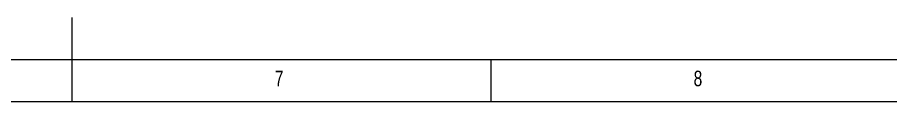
# Model space of a CAD drawing. Header units: millimetres. Extents: x -17 to 589, y 5 to 415.
# Drawn here: x 290.5 to 394.7, y 5 to 15 of the extents above; entities that cross this region are included whole.
import ezdxf

# ---------------------------------------------------------------- set-up
doc = ezdxf.new("R2010")
doc.units = ezdxf.units.MM
doc.styles.add('SLDTEXTSTYLE0', font='TXT', dxfattribs={"width": 0.75})

msp = doc.modelspace()

# ---------------------------------------------------------------- linework, layer by layer
at = {"color": 7, "linetype": 'Continuous', "lineweight": 0}
for p, q in [((297, 5), (297, 15)), ((10, 10), (399.0549, 10)), ((347, 5), (347, 10)), ((5, 5), (589, 5))]:
    msp.add_line(p, q, dxfattribs=at)

# ---------------------------------------------------------------- texts
at = {"color": 7, "linetype": 'Continuous', "lineweight": 0, "char_height": 1.8521, "attachment_point": 1, "style": 'SLDTEXTSTYLE0'}
for s, insert in [('7', (321.1667, 8.668)), ('8', (371.1667, 8.668))]:
    msp.add_mtext(s, dxfattribs=dict(at, insert=insert))

doc.saveas('drawing.dxf')
